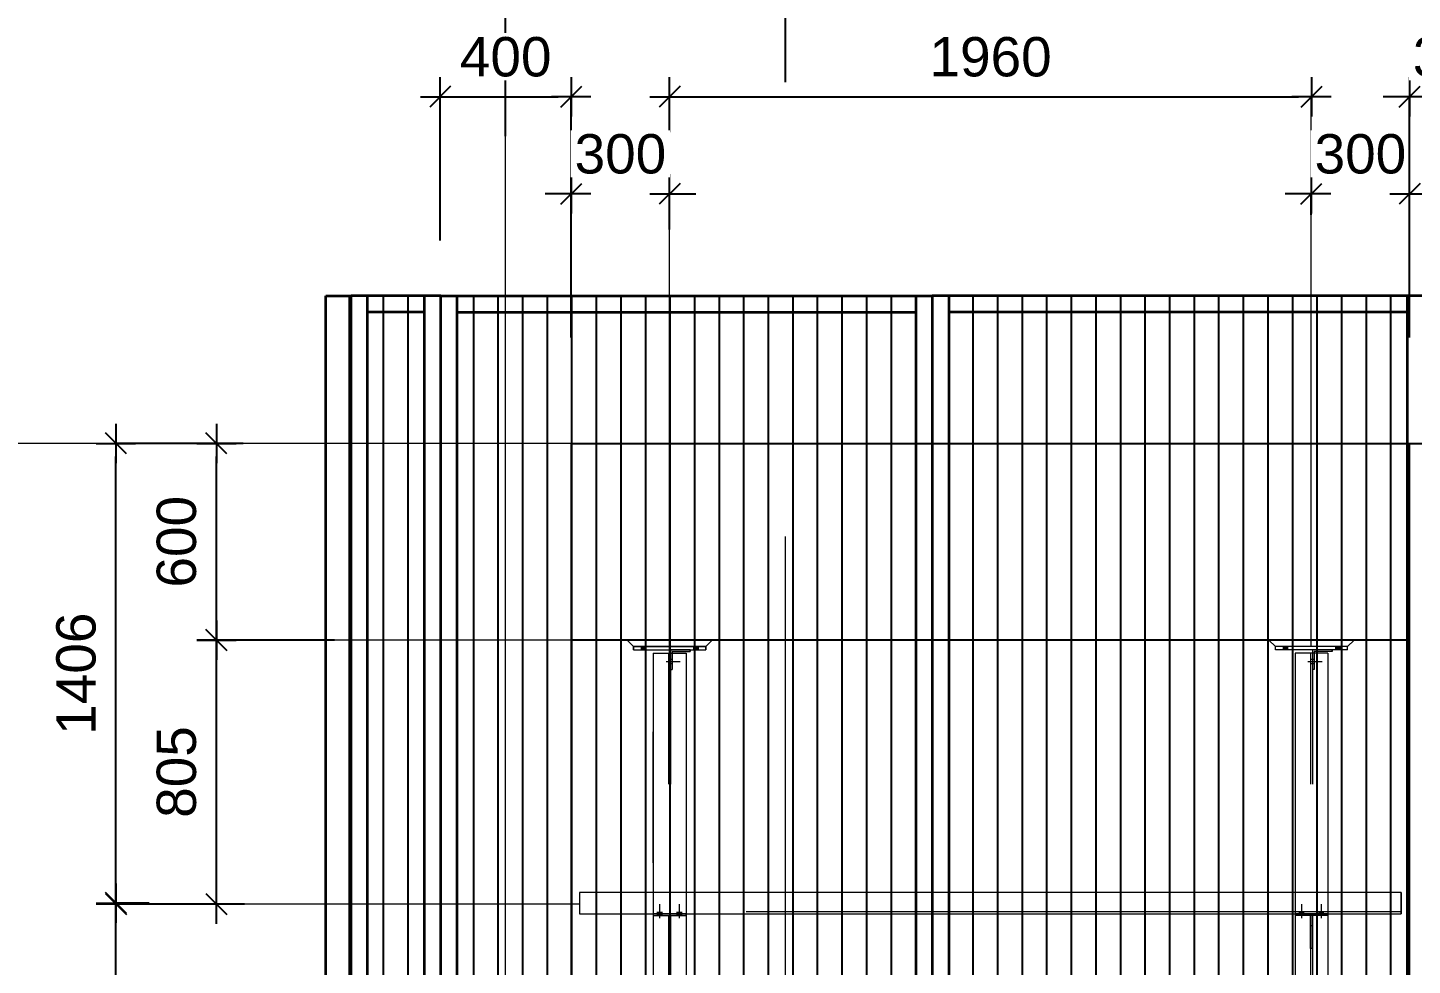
# Model space of a CAD drawing. Header units: millimetres. Extents: x 652937 to 1670132, y 1473552 to 2851037.
# Drawn here: x 663458.215 to 663462.441, y 1524566.416 to 1524569.277 of the extents above; entities that cross this region are included whole.
import ezdxf

# ---------------------------------------------------------------- set-up
doc = ezdxf.new("R2010")
doc.units = ezdxf.units.MM
for name, pattern in [('Grid Line', [22.225, 12.7, -3.175, 3.175, -3.175]), ('HIDDEN', [0.375, 0.25, -0.125]), ('XKITLINE00', [0]), ('XKITLINE02', [4, 2, -2])]:
    doc.linetypes.add(name, pattern=pattern)
doc.layers.get('Defpoints').update_dxf_attribs({"color": 255})
doc.layers.add('000 - 0_HIDE_OBJ_FRAMING_DEF_SUB', color=1, linetype='Continuous', plot=False)
for name, color, linetype, lineweight in [('A-230-M_FLOOR', 2, 'Continuous', 25), ('A-GENM', 37, 'Continuous', 9), ('Bolt', 7, 'Continuous', 0), ('Part', 2, 'Continuous', 0), ('Z-030-M_GRID', 1, 'Continuous', 9), ('Z-230-A_LEVEL', 1, 'Continuous', 9)]:
    doc.layers.add(name, color=color, linetype=linetype, lineweight=lineweight)
doc.layers.add('S-DIM', color=7, linetype='Continuous')
doc.styles.add('Arial', font='arial.ttf')
doc.dimstyles.new('Dim 40 - Cen', dxfattribs={"dimscale": 0.04, "dimtxt": 3, "dimasz": 1, "dimexe": 0, "dimexo": 1, "dimgap": 1.5, "dimtad": 1, "dimdec": 0, "dimlfac": 1000, "dimzin": 1, "dimdsep": 46, "dimtxsty": 'Arial', "dimblk": 'CEN1', "dimcen": 0.09, "dimclrd": 1, "dimclre": 49, "dimclrt": 3, "dimadec": 0, "dimazin": 0, "dimtfac": 1, "dimtdec": 0, "dimtix": 1, "dimtofl": 0, "dimtmove": 2, "dimatfit": 3, "dimfxl": 1, "dimtfill": 1, "dimtolj": 1, "dimtzin": 0, "dimarcsym": 1})
doc.dimstyles.new('Dim 40 - End', dxfattribs={"dimscale": 0.04, "dimtxt": 3, "dimasz": 1, "dimexe": 0, "dimexo": 2.5, "dimgap": 1.5, "dimtad": 1, "dimdec": 0, "dimlfac": 1000, "dimzin": 1, "dimdsep": 46, "dimtxsty": 'Arial', "dimblk": 'END', "dimcen": 0.09, "dimclrd": 1, "dimclre": 49, "dimclrt": 3, "dimadec": 0, "dimazin": 0, "dimtfac": 1, "dimtdec": 0, "dimtix": 1, "dimtofl": 0, "dimtmove": 2, "dimatfit": 3, "dimfxl": 1, "dimtfill": 1, "dimtfillclr": 256, "dimtolj": 1, "dimtzin": 0, "dimarcsym": 0})

# ---------------------------------------------------------------- blocks, each defined once
blk = doc.blocks.new('GM_Louver Grill Vertical Z1 - Z Profile-V69-ENT 3 ELE-1 Sheet')
at = {"layer": '000 - 0_HIDE_OBJ_FRAMING_DEF_SUB'}
blk.add_line((1605284.3, 105925), (1605284.3, 114870), dxfattribs=at)
blk = doc.blocks.new('E1')
at = {"layer": '000 - 0_HIDE_OBJ_FRAMING_DEF_SUB', "color": 1, "lineweight": 35}
for p, q in [((1600734.3, 114870), (1600734.3, 105925)), ((1600909.3, 105925), (1600909.3, 114870)), ((1601009.3, 105925), (1601009.3, 114870)), ((1602409.3, 114870), (1602409.3, 105925)), ((1602509.3, 114870), (1602509.3, 105925)), ((1603909.3, 105925), (1603909.3, 114870)), ((1600909.3, 114820), (1600734.3, 114820)), ((1601009.3, 114820), (1602409.3, 114820)), ((1603909.3, 114820), (1602509.3, 114820))]:
    blk.add_line(p, q, dxfattribs=at)
for points in [[(1600607.5, 114870), (1600679.9, 114870), (1600679.9, 105925), (1600607.5, 105925)], [(1600959.3, 114870), (1600684.3, 114870), (1600684.3, 105925), (1600959.3, 105925)], [(1600959.3, 114870), (1602459.3, 114870), (1602459.3, 105925), (1600959.3, 105925)], [(1603959.3, 114870), (1602459.3, 114870), (1602459.3, 105925), (1603959.3, 105925)]]:
    blk.add_lwpolyline(points, close=True, dxfattribs=at)
at = {"layer": 'A-GENM'}
for p in [(-4500, 0), (-4425, 0), (-2700, 0), (-2625, 0), (-2550, 0), (-2475, 0), (-2400, 0), (-2325, 0), (-2250, 0), (-2175, 0), (-2100, 0), (-2025, 0), (-1950, 0), (-1875, 0), (-1800, 0), (-1725, 0), (-1650, 0), (-1575, 0), (-1500, 0), (-1425, 0)]:
    blk.add_blockref('GM_Louver Grill Vertical Z1 - Z Profile-V69-ENT 3 ELE-1 Sheet', p, dxfattribs=at)
for p, xscale in [((3206343.6, 0), -1.000000000000001), ((3206418.6, 0), -0.9999999999999982), ((3206493.6, 0), -1.000000000000001), ((3206568.6, 0), -1.000000000000001), ((3206643.6, 0), -1.000000000000001), ((3206718.6, 0), -1.000000000000001), ((3206793.6, 0), -1.000000000000001), ((3206868.6, 0), -1.000000000000001), ((3206943.6, 0), -1.000000000000001), ((3207018.6, 0), -1.000000000000001), ((3207093.6, 0), -1.000000000000001), ((3207168.6, 0), -1.000000000000001), ((3207243.6, 0), -1.000000000000001), ((3207318.6, 0), -1.000000000000001), ((3207393.6, 0), -1.000000000000001), ((3207468.6, 0), -1.000000000000001), ((3207543.6, 0), -1.000000000000001), ((3207618.6, 0), -1.000000000000001)]:
    blk.add_blockref('GM_Louver Grill Vertical Z1 - Z Profile-V69-ENT 3 ELE-1 Sheet', p, dxfattribs=dict(at, xscale=xscale))
blk = doc.blocks.new('CEN1')
at = {"color": 1}
for p, q in [((0, 1.5), (0, -1.5)), ((1.5, 0), (-1.5, 0))]:
    blk.add_line(p, q, dxfattribs=at)
at = {"color": 3}
blk.add_circle((0, 0), 0.75, dxfattribs=at)
blk = doc.blocks.new('*D97')
at = {"color": 49, "lineweight": -2, "transparency": 16777216}
for p, q in [((663459.673, 1524568.9454), (663459.673, 1524569.4176)), ((663460.528, 1524569.114), (663460.528, 1524569.4176))]:
    blk.add_line(p, q, dxfattribs=at)
at = {"color": 1, "lineweight": -2, "transparency": 16777216}
blk.add_line((663459.713, 1524569.4176), (663460.488, 1524569.4176), dxfattribs=at)
at = {"layer": 'Defpoints', "color": 0, "transparency": 16777216}
for p in [(663460.528, 1524569.4176), (663460.528, 1524569.074), (663459.673, 1524568.9054)]:
    blk.add_point(p, dxfattribs=at)
at = {"color": 1, "lineweight": -2, "transparency": 16777216, "xscale": 0.04, "yscale": 0.04, "zscale": 0.04, "rotation": 180}
blk.add_blockref('CEN1', (663459.673, 1524569.4176), dxfattribs=at)
at = {"color": 1, "lineweight": -2, "transparency": 16777216, "xscale": 0.04, "yscale": 0.04, "zscale": 0.04}
blk.add_blockref('CEN1', (663460.528, 1524569.4176), dxfattribs=at)
at = {"color": 3, "transparency": 16777216, "insert": (663460.1005, 1524569.5389), "char_height": 0.12, "attachment_point": 5, "style": 'Arial', "bg_fill": 3, "box_fill_scale": 1.1, "bg_fill_color": 256, "bg_fill_true_color": 13158600, "bg_fill_transparency": 0}
blk.add_mtext('\\A1;855', dxfattribs=at)
blk = doc.blocks.new('*D216')
at = {"color": 49, "lineweight": -2, "transparency": 16777216}
for p, q in [((663460.528, 1524569.1103), (663460.528, 1524569.4176)), ((663462.583, 1524569.1103), (663462.583, 1524569.4176))]:
    blk.add_line(p, q, dxfattribs=at)
at = {"color": 1, "lineweight": -2, "transparency": 16777216}
blk.add_line((663460.568, 1524569.4176), (663462.543, 1524569.4176), dxfattribs=at)
at = {"layer": 'Defpoints', "color": 0, "transparency": 16777216}
for p in [(663462.583, 1524569.4176), (663460.528, 1524569.0703), (663462.583, 1524569.0703)]:
    blk.add_point(p, dxfattribs=at)
at = {"color": 1, "lineweight": -2, "transparency": 16777216, "xscale": 0.04, "yscale": 0.04, "zscale": 0.04, "rotation": 180}
blk.add_blockref('CEN1', (663460.528, 1524569.4176), dxfattribs=at)
at = {"color": 1, "lineweight": -2, "transparency": 16777216, "xscale": 0.04, "yscale": 0.04, "zscale": 0.04}
blk.add_blockref('CEN1', (663462.583, 1524569.4176), dxfattribs=at)
at = {"color": 3, "transparency": 16777216, "insert": (663461.5555, 1524569.5389), "char_height": 0.12, "attachment_point": 5, "style": 'Arial', "bg_fill": 3, "box_fill_scale": 1.1, "bg_fill_color": 256, "bg_fill_true_color": 13158600, "bg_fill_transparency": 0}
blk.add_mtext('\\A1;2055', dxfattribs=at)
blk = doc.blocks.new('END')
at = {"color": 1}
for p, q in [((0, 1.5), (0, -1.5)), ((1.5, 0), (-1.5, 0))]:
    blk.add_line(p, q, dxfattribs=at)
at = {"color": 3}
blk.add_line((-0.8, -0.8), (0.8, 0.8), dxfattribs=at)
blk = doc.blocks.new('*D229')
at = {"layer": 'Defpoints', "color": 0, "transparency": 16777216}
for p in [(663458.4842, 1524566.6056), (663458.6856, 1524566.6056), (663458.7002, 1524565.1056)]:
    blk.add_point(p, dxfattribs=at)
at = {"layer": 'S-DIM', "color": 49, "lineweight": -2, "transparency": 16777216}
for p, q in [((663458.5856, 1524566.6056), (663458.4842, 1524566.6056)), ((663458.6002, 1524565.1056), (663458.4842, 1524565.1056))]:
    blk.add_line(p, q, dxfattribs=at)
at = {"layer": 'S-DIM', "color": 1, "lineweight": -2, "transparency": 16777216}
blk.add_line((663458.4842, 1524565.1456), (663458.4842, 1524566.5656), dxfattribs=at)
at = {"layer": 'S-DIM', "color": 1, "lineweight": -2, "transparency": 16777216, "xscale": 0.04, "yscale": 0.04, "zscale": 0.04}
for p, rotation in [((663458.4842, 1524566.6056), 90), ((663458.4842, 1524565.1056), 270)]:
    blk.add_blockref('END', p, dxfattribs=dict(at, rotation=rotation))
at = {"layer": 'S-DIM', "color": 3, "transparency": 16777216, "insert": (663458.3629, 1524565.8556), "char_height": 0.12, "attachment_point": 5, "rotation": 90, "style": 'Arial', "bg_fill": 3, "box_fill_scale": 1.1, "bg_fill_color": 256, "bg_fill_true_color": 13158600, "bg_fill_transparency": 0}
blk.add_mtext('\\A1;1500', dxfattribs=at)
blk = doc.blocks.new('*D230')
at = {"layer": 'Defpoints', "color": 0, "transparency": 16777216}
for p in [(663458.7908, 1524567.4081), (663459.2368, 1524567.4081), (663458.9767, 1524566.6026)]:
    blk.add_point(p, dxfattribs=at)
at = {"layer": 'S-DIM', "color": 49, "lineweight": -2, "transparency": 16777216}
for p, q in [((663459.1368, 1524567.4081), (663458.7908, 1524567.4081)), ((663458.8767, 1524566.6026), (663458.7908, 1524566.6026))]:
    blk.add_line(p, q, dxfattribs=at)
at = {"layer": 'S-DIM', "color": 1, "lineweight": -2, "transparency": 16777216}
blk.add_line((663458.7908, 1524566.6426), (663458.7908, 1524567.3681), dxfattribs=at)
at = {"layer": 'S-DIM', "color": 1, "lineweight": -2, "transparency": 16777216, "xscale": 0.04, "yscale": 0.04, "zscale": 0.04}
for p, rotation in [((663458.7908, 1524567.4081), 90), ((663458.7908, 1524566.6026), 270)]:
    blk.add_blockref('END', p, dxfattribs=dict(at, rotation=rotation))
at = {"layer": 'S-DIM', "color": 3, "transparency": 16777216, "insert": (663458.6695, 1524567.0054), "char_height": 0.12, "attachment_point": 5, "rotation": 90, "style": 'Arial', "bg_fill": 3, "box_fill_scale": 1.1, "bg_fill_color": 256, "bg_fill_true_color": 13158600, "bg_fill_transparency": 0}
blk.add_mtext('\\A1;805', dxfattribs=at)
blk = doc.blocks.new('*D231')
at = {"layer": 'Defpoints', "color": 0, "transparency": 16777216}
for p in [(663458.7908, 1524568.0081), (663458.9728, 1524568.0081), (663459.2514, 1524567.4081)]:
    blk.add_point(p, dxfattribs=at)
at = {"layer": 'S-DIM', "color": 49, "lineweight": -2, "transparency": 16777216}
for p, q in [((663458.8728, 1524568.0081), (663458.7908, 1524568.0081)), ((663459.1514, 1524567.4081), (663458.7908, 1524567.4081))]:
    blk.add_line(p, q, dxfattribs=at)
at = {"layer": 'S-DIM', "color": 1, "lineweight": -2, "transparency": 16777216}
blk.add_line((663458.7908, 1524567.4481), (663458.7908, 1524567.9681), dxfattribs=at)
at = {"layer": 'S-DIM', "color": 1, "lineweight": -2, "transparency": 16777216, "xscale": 0.04, "yscale": 0.04, "zscale": 0.04}
for p, rotation in [((663458.7908, 1524568.0081), 90), ((663458.7908, 1524567.4081), 270)]:
    blk.add_blockref('END', p, dxfattribs=dict(at, rotation=rotation))
at = {"layer": 'S-DIM', "color": 3, "transparency": 16777216, "insert": (663458.6695, 1524567.7081), "char_height": 0.12, "attachment_point": 5, "rotation": 90, "style": 'Arial', "bg_fill": 3, "box_fill_scale": 1.1, "bg_fill_color": 256, "bg_fill_true_color": 13158600, "bg_fill_transparency": 0}
blk.add_mtext('\\A1;600', dxfattribs=at)
blk = doc.blocks.new('*D233')
at = {"layer": 'Defpoints', "color": 0, "transparency": 16777216}
for p in [(663458.4842, 1524568.0081), (663458.9721, 1524568.0081), (663458.9721, 1524566.6026)]:
    blk.add_point(p, dxfattribs=at)
at = {"layer": 'S-DIM', "color": 49, "lineweight": -2, "transparency": 16777216}
for p, q in [((663458.8721, 1524568.0081), (663458.4842, 1524568.0081)), ((663458.8721, 1524566.6026), (663458.4842, 1524566.6026))]:
    blk.add_line(p, q, dxfattribs=at)
at = {"layer": 'S-DIM', "color": 1, "lineweight": -2, "transparency": 16777216}
blk.add_line((663458.4842, 1524566.6426), (663458.4842, 1524567.9681), dxfattribs=at)
at = {"layer": 'S-DIM', "color": 1, "lineweight": -2, "transparency": 16777216, "xscale": 0.04, "yscale": 0.04, "zscale": 0.04}
for p, rotation in [((663458.4842, 1524568.0081), 90), ((663458.4842, 1524566.6026), 270)]:
    blk.add_blockref('END', p, dxfattribs=dict(at, rotation=rotation))
at = {"layer": 'S-DIM', "color": 3, "transparency": 16777216, "insert": (663458.363, 1524567.3054), "char_height": 0.12, "attachment_point": 5, "rotation": 90, "style": 'Arial', "bg_fill": 3, "box_fill_scale": 1.1, "bg_fill_color": 256, "bg_fill_true_color": 13158600, "bg_fill_transparency": 0}
blk.add_mtext('\\A1;1406', dxfattribs=at)
blk = doc.blocks.new('*D235')
at = {"layer": 'Defpoints', "color": 0, "transparency": 16777216}
for p in [(663459.874, 1524569.0659), (663459.474, 1524568.5273), (663459.874, 1524568.5273)]:
    blk.add_point(p, dxfattribs=at)
at = {"layer": 'S-DIM', "color": 49, "lineweight": -2, "transparency": 16777216}
for p, q in [((663459.474, 1524568.6273), (663459.474, 1524569.0659)), ((663459.874, 1524568.6273), (663459.874, 1524569.0659))]:
    blk.add_line(p, q, dxfattribs=at)
at = {"layer": 'S-DIM', "color": 1, "lineweight": -2, "transparency": 16777216}
blk.add_line((663459.514, 1524569.0659), (663459.834, 1524569.0659), dxfattribs=at)
at = {"layer": 'S-DIM', "color": 1, "lineweight": -2, "transparency": 16777216, "xscale": 0.04, "yscale": 0.04, "zscale": 0.04, "rotation": 180}
blk.add_blockref('END', (663459.474, 1524569.0659), dxfattribs=at)
at = {"layer": 'S-DIM', "color": 1, "lineweight": -2, "transparency": 16777216, "xscale": 0.04, "yscale": 0.04, "zscale": 0.04}
blk.add_blockref('END', (663459.874, 1524569.0659), dxfattribs=at)
at = {"layer": 'S-DIM', "color": 3, "transparency": 16777216, "insert": (663459.674, 1524569.1871), "char_height": 0.12, "attachment_point": 5, "style": 'Arial', "bg_fill": 3, "box_fill_scale": 1.1, "bg_fill_color": 256, "bg_fill_true_color": 13158600, "bg_fill_transparency": 0}
blk.add_mtext('\\A1;400', dxfattribs=at)
blk = doc.blocks.new('*D236')
at = {"layer": 'Defpoints', "color": 0, "transparency": 16777216}
for p in [(663460.1745, 1524568.7696), (663460.1745, 1524568.5612), (663459.874, 1524568.2311)]:
    blk.add_point(p, dxfattribs=at)
at = {"layer": 'S-DIM', "color": 1, "lineweight": -2, "transparency": 16777216}
for p, q in [((663459.834, 1524568.7696), (663459.794, 1524568.7696)), ((663460.2145, 1524568.7696), (663460.2545, 1524568.7696))]:
    blk.add_line(p, q, dxfattribs=at)
at = {"layer": 'S-DIM', "color": 49, "lineweight": -2, "transparency": 16777216}
for p, q in [((663459.874, 1524568.3311), (663459.874, 1524568.7696)), ((663460.1745, 1524568.6612), (663460.1745, 1524568.7696))]:
    blk.add_line(p, q, dxfattribs=at)
at = {"layer": 'S-DIM', "color": 1, "lineweight": -2, "transparency": 16777216, "xscale": 0.04, "yscale": 0.04, "zscale": 0.04}
blk.add_blockref('END', (663459.874, 1524568.7696), dxfattribs=at)
at = {"layer": 'S-DIM', "color": 1, "lineweight": -2, "transparency": 16777216, "xscale": 0.04, "yscale": 0.04, "zscale": 0.04, "rotation": 180}
blk.add_blockref('END', (663460.1745, 1524568.7696), dxfattribs=at)
at = {"layer": 'S-DIM', "color": 3, "transparency": 16777216, "insert": (663460.0242, 1524568.8909), "char_height": 0.12, "attachment_point": 5, "style": 'Arial', "bg_fill": 3, "box_fill_scale": 1.1, "bg_fill_color": 256, "bg_fill_true_color": 13158600, "bg_fill_transparency": 0}
blk.add_mtext('\\A1;300', dxfattribs=at)
blk = doc.blocks.new('*D237')
at = {"layer": 'Defpoints', "color": 0, "transparency": 16777216}
for p in [(663462.134, 1524569.0659), (663462.134, 1524568.9177), (663460.1745, 1524568.8575)]:
    blk.add_point(p, dxfattribs=at)
at = {"layer": 'S-DIM', "color": 49, "lineweight": -2, "transparency": 16777216}
for p, q in [((663460.1745, 1524568.9575), (663460.1745, 1524569.0659)), ((663462.134, 1524569.0177), (663462.134, 1524569.0659))]:
    blk.add_line(p, q, dxfattribs=at)
at = {"layer": 'S-DIM', "color": 1, "lineweight": -2, "transparency": 16777216}
blk.add_line((663460.2145, 1524569.0659), (663462.094, 1524569.0659), dxfattribs=at)
at = {"layer": 'S-DIM', "color": 1, "lineweight": -2, "transparency": 16777216, "xscale": 0.04, "yscale": 0.04, "zscale": 0.04, "rotation": 180}
blk.add_blockref('END', (663460.1745, 1524569.0659), dxfattribs=at)
at = {"layer": 'S-DIM', "color": 1, "lineweight": -2, "transparency": 16777216, "xscale": 0.04, "yscale": 0.04, "zscale": 0.04}
blk.add_blockref('END', (663462.134, 1524569.0659), dxfattribs=at)
at = {"layer": 'S-DIM', "color": 3, "transparency": 16777216, "insert": (663461.1542, 1524569.1871), "char_height": 0.12, "attachment_point": 5, "style": 'Arial', "bg_fill": 3, "box_fill_scale": 1.1, "bg_fill_color": 256, "bg_fill_true_color": 13158600, "bg_fill_transparency": 0}
blk.add_mtext('\\A1;1960', dxfattribs=at)
blk = doc.blocks.new('*D238')
at = {"layer": 'Defpoints', "color": 0, "transparency": 16777216}
for p in [(663462.433, 1524568.7696), (663462.133, 1524568.606), (663462.433, 1524568.2311)]:
    blk.add_point(p, dxfattribs=at)
at = {"layer": 'S-DIM', "color": 1, "lineweight": -2, "transparency": 16777216}
for p, q in [((663462.093, 1524568.7696), (663462.053, 1524568.7696)), ((663462.473, 1524568.7696), (663462.513, 1524568.7696))]:
    blk.add_line(p, q, dxfattribs=at)
at = {"layer": 'S-DIM', "color": 49, "lineweight": -2, "transparency": 16777216}
for p, q in [((663462.133, 1524568.706), (663462.133, 1524568.7696)), ((663462.433, 1524568.3311), (663462.433, 1524568.7696))]:
    blk.add_line(p, q, dxfattribs=at)
at = {"layer": 'S-DIM', "color": 1, "lineweight": -2, "transparency": 16777216, "xscale": 0.04, "yscale": 0.04, "zscale": 0.04}
blk.add_blockref('END', (663462.133, 1524568.7696), dxfattribs=at)
at = {"layer": 'S-DIM', "color": 1, "lineweight": -2, "transparency": 16777216, "xscale": 0.04, "yscale": 0.04, "zscale": 0.04, "rotation": 180}
blk.add_blockref('END', (663462.433, 1524568.7696), dxfattribs=at)
at = {"layer": 'S-DIM', "color": 3, "transparency": 16777216, "insert": (663462.283, 1524568.8909), "char_height": 0.12, "attachment_point": 5, "style": 'Arial', "bg_fill": 3, "box_fill_scale": 1.1, "bg_fill_color": 256, "bg_fill_true_color": 13158600, "bg_fill_transparency": 0}
blk.add_mtext('\\A1;300', dxfattribs=at)
blk = doc.blocks.new('*D239')
at = {"layer": 'Defpoints', "color": 0, "transparency": 16777216}
for p in [(663462.733, 1524569.0659), (663462.433, 1524568.5273), (663462.733, 1524568.5273)]:
    blk.add_point(p, dxfattribs=at)
at = {"layer": 'S-DIM', "color": 1, "lineweight": -2, "transparency": 16777216}
for p, q in [((663462.393, 1524569.0659), (663462.353, 1524569.0659)), ((663462.773, 1524569.0659), (663462.813, 1524569.0659))]:
    blk.add_line(p, q, dxfattribs=at)
at = {"layer": 'S-DIM', "color": 49, "lineweight": -2, "transparency": 16777216}
for p, q in [((663462.433, 1524568.6273), (663462.433, 1524569.0659)), ((663462.733, 1524568.6273), (663462.733, 1524569.0659))]:
    blk.add_line(p, q, dxfattribs=at)
at = {"layer": 'S-DIM', "color": 1, "lineweight": -2, "transparency": 16777216, "xscale": 0.04, "yscale": 0.04, "zscale": 0.04}
blk.add_blockref('END', (663462.433, 1524569.0659), dxfattribs=at)
at = {"layer": 'S-DIM', "color": 1, "lineweight": -2, "transparency": 16777216, "xscale": 0.04, "yscale": 0.04, "zscale": 0.04, "rotation": 180}
blk.add_blockref('END', (663462.733, 1524569.0659), dxfattribs=at)
at = {"layer": 'S-DIM', "color": 3, "transparency": 16777216, "insert": (663462.583, 1524569.1872), "char_height": 0.12, "attachment_point": 5, "style": 'Arial', "bg_fill": 3, "box_fill_scale": 1.1, "bg_fill_color": 256, "bg_fill_true_color": 13158600, "bg_fill_transparency": 0}
blk.add_mtext('\\A1;300', dxfattribs=at)
blk = doc.blocks.new('*A18942964')
at = {"layer": 'Part', "linetype": 'XKITLINE00', "lineweight": 0}
for p, q in [((-3.977509, 62.9), (-5.077679, 62.9)), ((-5.077679, 62.9), (-5.077679, 62.85)), ((-5.077679, 62.85), (-3.977509, 62.85)), ((-5.077509, 62.85), (-5.077509, 62.9)), ((-3.977509, 62.85), (-3.977509, 62.9))]:
    blk.add_line(p, q, dxfattribs=at)
at = {"layer": 'Part', "linetype": 'XKITLINE02', "lineweight": 0}
blk.add_line((-3.977679, 62.9), (-3.977679, 62.85), dxfattribs=at)
blk = doc.blocks.new('*A18952965')
at = {"layer": 'Part', "linetype": 'XKITLINE00', "lineweight": 0}
for p, q in [((-4.512641, 62.85), (-4.512641, 62.8)), ((-4.512548, 62.85), (-4.512548, 62.8)), ((-4.487548, 62.825), (-4.487548, 62.8)), ((-4.487548, 62.825), (-4.212548, 62.825)), ((-4.212548, 62.825), (-4.212548, 62.85))]:
    blk.add_line(p, q, dxfattribs=at)
at = {"layer": 'Part', "linetype": 'XKITLINE02', "lineweight": 0}
for p, q in [((-4.212548, 62.85), (-4.512641, 62.85)), ((-4.512641, 62.8), (-4.512641, 62.55)), ((-4.512548, 62.8), (-4.512548, 62.55)), ((-4.487641, 62.825), (-4.487548, 62.825)), ((-4.487548, 62.825), (-4.487641, 62.825)), ((-4.487641, 62.825), (-4.487641, 62.55)), ((-4.487548, 62.8), (-4.487548, 62.55)), ((-4.212641, 62.85), (-4.212641, 62.825)), ((-4.512641, 62.55), (-4.487548, 62.55))]:
    blk.add_line(p, q, dxfattribs=at)
blk = doc.blocks.new('*A18962966')
at = {"layer": 'Part', "linetype": 'XKITLINE00', "lineweight": 0}
for p, q in [((-5.17771, 63), (-5.077679, 62.9)), ((-5.077509, 62.9), (-5.177478, 63)), ((-3.877478, 63), (-3.977509, 62.9)), ((-5.077679, 62.9), (-3.977509, 62.9))]:
    blk.add_line(p, q, dxfattribs=at)
at = {"layer": 'Part', "linetype": 'XKITLINE02', "lineweight": 0}
for p, q in [((-5.177478, 63), (-5.17771, 63)), ((-5.17771, 63), (-3.877478, 63)), ((-3.977679, 62.9), (-3.87771, 63)), ((-3.977509, 62.9), (-3.977679, 62.9))]:
    blk.add_line(p, q, dxfattribs=at)
blk = doc.blocks.new('*A18972967')
at = {"layer": 'Bolt', "linetype": 'XKITLINE02', "lineweight": 0}
for p, q in [((-4.582194, 62.675), (-4.367594, 62.675)), ((-4.542605, 62.64), (-4.512605, 62.64)), ((-4.542583, 62.71), (-4.512583, 62.71)), ((-4.512624, 62.64), (-4.487624, 62.64)), ((-4.512564, 62.71), (-4.487564, 62.71))]:
    blk.add_line(p, q, dxfattribs=at)
blk = doc.blocks.new('*A18982968')
at = {"layer": 'Bolt'}
for points in [[(-4.893, 62.9), (-4.893, 62.85), (-4.963, 62.85), (-4.963, 62.9)], [(-4.093, 62.9), (-4.093, 62.85), (-4.163, 62.85), (-4.163, 62.9)]]:
    blk.add_hatch(color=256, dxfattribs=at).paths.add_polyline_path(points, flags=17)
at = {"layer": 'Bolt', "linetype": 'XKITLINE00', "lineweight": 0}
for p, q in [((-4.963, 62.9), (-4.963, 62.85)), ((-4.928, 62.9), (-4.928, 62.85)), ((-4.893, 62.9), (-4.893, 62.85)), ((-4.163, 62.9), (-4.163, 62.85)), ((-4.128, 62.9), (-4.128, 62.85)), ((-4.093, 62.9), (-4.093, 62.85))]:
    blk.add_line(p, q, dxfattribs=at)
blk = doc.blocks.new('*A18992969')
at = {"layer": 'Bolt'}
for points in [[(-4.712, 58.825), (-4.712, 58.855), (-4.642, 58.855), (-4.642, 58.825)], [(-4.712, 58.795), (-4.712, 58.825), (-4.642, 58.825), (-4.642, 58.795)], [(-4.412, 58.825), (-4.412, 58.855), (-4.342, 58.855), (-4.342, 58.825)], [(-4.412, 58.795), (-4.412, 58.825), (-4.342, 58.825), (-4.342, 58.795)]]:
    blk.add_hatch(color=256, dxfattribs=at).paths.add_polyline_path(points, flags=17)
at = {"layer": 'Bolt', "linetype": 'XKITLINE00', "lineweight": 0}
for p, q in [((-4.677, 58.755), (-4.677, 58.97)), ((-4.377, 58.755), (-4.377, 58.97)), ((-4.712, 58.825), (-4.712, 58.855)), ((-4.712, 58.795), (-4.712, 58.825)), ((-4.642, 58.825), (-4.642, 58.855)), ((-4.642, 58.795), (-4.642, 58.825)), ((-4.412, 58.825), (-4.412, 58.855)), ((-4.412, 58.795), (-4.412, 58.825)), ((-4.342, 58.825), (-4.342, 58.855)), ((-4.342, 58.795), (-4.342, 58.825))]:
    blk.add_line(p, q, dxfattribs=at)
blk = doc.blocks.new('*A19002970')
at = {"layer": 'Part', "linetype": 'XKITLINE00', "lineweight": 0}
for p, q in [((-4.777509, 58.825), (-4.777509, 58.795)), ((-4.777509, 58.795), (-4.777323, 58.795)), ((-4.777323, 58.795), (-4.777509, 58.795)), ((-4.777323, 58.825), (-4.777323, 58.795)), ((-4.777323, 58.795), (-4.277323, 58.795)), ((-4.277323, 58.795), (-4.277323, 58.825))]:
    blk.add_line(p, q, dxfattribs=at)
at = {"layer": 'Part', "linetype": 'XKITLINE02', "lineweight": 0}
for p, q in [((-4.277323, 58.825), (-4.777509, 58.825)), ((-4.277509, 58.825), (-4.277323, 58.825)), ((-4.277509, 58.825), (-4.277509, 58.795)), ((-4.277509, 58.795), (-4.277323, 58.795))]:
    blk.add_line(p, q, dxfattribs=at)
blk = doc.blocks.new('*A19012971')
at = {"layer": 'Part', "linetype": 'XKITLINE00', "lineweight": 0}
for p, q in [((5.226979, 62.85), (5.226979, 62.9)), ((6.32715, 62.9), (5.226979, 62.9)), ((6.32715, 62.85), (5.226979, 62.85)), ((5.22715, 62.85), (5.22715, 62.9)), ((6.32715, 62.85), (6.32715, 62.9))]:
    blk.add_line(p, q, dxfattribs=at)
at = {"layer": 'Part', "linetype": 'XKITLINE02', "lineweight": 0}
blk.add_line((6.326979, 62.85), (6.326979, 62.9), dxfattribs=at)
blk = doc.blocks.new('*A19022972')
at = {"layer": 'Part', "linetype": 'XKITLINE00', "lineweight": 0}
for p, q in [((5.792018, 62.85), (5.792018, 62.8)), ((5.792111, 62.85), (5.792111, 62.8)), ((5.817111, 62.825), (5.817111, 62.8)), ((6.092111, 62.825), (5.817111, 62.825)), ((6.092111, 62.825), (6.092111, 62.85))]:
    blk.add_line(p, q, dxfattribs=at)
at = {"layer": 'Part', "linetype": 'XKITLINE02', "lineweight": 0}
for p, q in [((6.092111, 62.85), (5.792018, 62.85)), ((5.792018, 62.8), (5.792018, 62.55)), ((5.792111, 62.8), (5.792111, 62.55)), ((5.817111, 62.825), (5.817018, 62.825)), ((5.817018, 62.825), (5.817018, 62.55)), ((5.817111, 62.825), (5.817018, 62.825)), ((5.817111, 62.8), (5.817111, 62.55)), ((6.092018, 62.85), (6.092018, 62.825)), ((5.817111, 62.55), (5.792018, 62.55))]:
    blk.add_line(p, q, dxfattribs=at)
blk = doc.blocks.new('*A19032973')
at = {"layer": 'Part', "linetype": 'XKITLINE00', "lineweight": 0}
for p, q in [((5.126948, 63), (5.226979, 62.9)), ((5.22715, 62.9), (5.127181, 63)), ((6.427181, 63), (6.32715, 62.9)), ((6.32715, 62.9), (5.226979, 62.9))]:
    blk.add_line(p, q, dxfattribs=at)
at = {"layer": 'Part', "linetype": 'XKITLINE02', "lineweight": 0}
for p, q in [((5.127181, 63), (5.126948, 63)), ((5.126948, 63), (6.427181, 63)), ((6.326979, 62.9), (6.426948, 63)), ((6.32715, 62.9), (6.326979, 62.9))]:
    blk.add_line(p, q, dxfattribs=at)
blk = doc.blocks.new('*A19042974')
at = {"layer": 'Bolt', "linetype": 'XKITLINE02', "lineweight": 0}
for p, q in [((5.722465, 62.675), (5.937065, 62.675)), ((5.762054, 62.64), (5.792054, 62.64)), ((5.762075, 62.71), (5.792075, 62.71)), ((5.792034, 62.64), (5.817034, 62.64)), ((5.792095, 62.71), (5.817095, 62.71))]:
    blk.add_line(p, q, dxfattribs=at)
blk = doc.blocks.new('*A19052975')
at = {"layer": 'Bolt'}
for points in [[(5.412, 62.9), (5.412, 62.85), (5.342, 62.85), (5.342, 62.9)], [(6.212, 62.9), (6.212, 62.85), (6.142, 62.85), (6.142, 62.9)]]:
    blk.add_hatch(color=256, dxfattribs=at).paths.add_polyline_path(points, flags=17)
at = {"layer": 'Bolt', "linetype": 'XKITLINE00', "lineweight": 0}
for p, q in [((5.342, 62.9), (5.342, 62.85)), ((5.377, 62.9), (5.377, 62.85)), ((5.412, 62.9), (5.412, 62.85)), ((6.142, 62.9), (6.142, 62.85)), ((6.177, 62.9), (6.177, 62.85)), ((6.212, 62.9), (6.212, 62.85))]:
    blk.add_line(p, q, dxfattribs=at)
blk = doc.blocks.new('*A19062976')
at = {"layer": 'Bolt'}
for points in [[(5.592, 58.825), (5.592, 58.855), (5.662, 58.855), (5.662, 58.825)], [(5.592, 58.795), (5.592, 58.825), (5.662, 58.825), (5.662, 58.795)], [(5.892, 58.825), (5.892, 58.855), (5.962, 58.855), (5.962, 58.825)], [(5.892, 58.795), (5.892, 58.825), (5.962, 58.825), (5.962, 58.795)]]:
    blk.add_hatch(color=256, dxfattribs=at).paths.add_polyline_path(points, flags=17)
at = {"layer": 'Bolt', "linetype": 'XKITLINE00', "lineweight": 0}
for p, q in [((5.627, 58.755), (5.627, 58.97)), ((5.927, 58.755), (5.927, 58.97)), ((5.592, 58.825), (5.592, 58.855)), ((5.592, 58.795), (5.592, 58.825)), ((5.662, 58.825), (5.662, 58.855)), ((5.662, 58.795), (5.662, 58.825)), ((5.892, 58.825), (5.892, 58.855)), ((5.892, 58.795), (5.892, 58.825)), ((5.962, 58.825), (5.962, 58.855)), ((5.962, 58.795), (5.962, 58.825))]:
    blk.add_line(p, q, dxfattribs=at)
blk = doc.blocks.new('*A19072977')
at = {"layer": 'Part', "linetype": 'XKITLINE00', "lineweight": 0}
for p, q in [((5.52715, 58.825), (5.52715, 58.795)), ((5.52715, 58.795), (5.527336, 58.795)), ((6.027336, 58.795), (5.52715, 58.795)), ((5.527336, 58.825), (5.527336, 58.795)), ((6.027336, 58.795), (6.027336, 58.825))]:
    blk.add_line(p, q, dxfattribs=at)
at = {"layer": 'Part', "linetype": 'XKITLINE02', "lineweight": 0}
for p, q in [((6.027336, 58.825), (5.52715, 58.825)), ((6.02715, 58.825), (6.027336, 58.825)), ((6.02715, 58.825), (6.02715, 58.795)), ((6.02715, 58.795), (6.027336, 58.795))]:
    blk.add_line(p, q, dxfattribs=at)
blk = doc.blocks.new('*A19653035')
at = {"layer": 'Part', "linetype": 'XKITLINE00', "lineweight": 0}
for p, q in [((-4.777672, 62.8), (-4.277517, 62.8)), ((-4.777659, 62.8), (-4.777659, 59.15)), ((-4.777517, 62.8), (-4.777517, 59.15)), ((-4.277517, 62.8), (-4.277517, 59.15)), ((-4.777659, 58.825), (-4.777659, 51.65)), ((-4.777517, 58.825), (-4.777517, 51.65)), ((-4.277517, 58.795), (-4.277517, 51.65)), ((-4.777659, 51.325), (-4.777659, 47.6)), ((-4.777517, 51.325), (-4.777517, 47.6)), ((-4.277517, 51.295), (-4.277517, 47.6)), ((-4.277517, 47.6), (-4.777672, 47.6))]:
    blk.add_line(p, q, dxfattribs=at)
at = {"layer": 'Part', "linetype": 'XKITLINE02', "lineweight": 0}
for p, q in [((-4.777672, 62.8), (-4.777517, 62.8)), ((-4.777672, 47.6), (-4.777672, 62.8)), ((-4.777529, 62.8), (-4.777529, 47.6)), ((-4.542659, 62.8), (-4.542659, 47.6)), ((-4.542529, 62.8), (-4.542529, 47.6)), ((-4.512659, 62.8), (-4.512659, 47.6)), ((-4.512529, 62.8), (-4.512529, 47.6)), ((-4.277672, 62.8), (-4.277672, 47.6)), ((-4.277659, 62.8), (-4.277659, 47.6)), ((-4.277529, 62.8), (-4.277529, 47.6)), ((-4.777659, 59.15), (-4.777659, 58.825)), ((-4.777517, 59.15), (-4.777517, 58.825)), ((-4.277517, 59.15), (-4.277517, 58.795)), ((-4.777659, 51.65), (-4.777659, 51.325)), ((-4.777517, 51.65), (-4.777517, 51.325)), ((-4.277517, 51.65), (-4.277517, 51.295)), ((-4.777672, 47.6), (-4.777517, 47.6))]:
    blk.add_line(p, q, dxfattribs=at)
blk = doc.blocks.new('*A19663036')
at = {"layer": 'Part', "linetype": 'XKITLINE00', "lineweight": 0}
for p, q in [((6.027142, 62.8), (5.526987, 62.8)), ((5.526999, 62.8), (5.526999, 59.15)), ((5.527142, 62.8), (5.527142, 59.15)), ((6.027142, 62.8), (6.027142, 59.15)), ((5.526999, 58.825), (5.526999, 51.65)), ((5.527142, 58.825), (5.527142, 51.65)), ((6.027142, 58.795), (6.027142, 51.65)), ((5.526999, 51.325), (5.526999, 47.6)), ((5.527142, 51.325), (5.527142, 47.6)), ((6.027142, 51.295), (6.027142, 47.6)), ((6.027142, 47.6), (5.526987, 47.6))]:
    blk.add_line(p, q, dxfattribs=at)
at = {"layer": 'Part', "linetype": 'XKITLINE02', "lineweight": 0}
for p, q in [((5.526987, 62.8), (5.526987, 47.6)), ((5.52713, 62.8), (5.52713, 47.6)), ((5.761999, 62.8), (5.761999, 47.6)), ((5.76213, 62.8), (5.76213, 47.6)), ((5.791999, 62.8), (5.791999, 47.6)), ((5.79213, 62.8), (5.79213, 47.6)), ((6.026987, 62.8), (6.026987, 47.6)), ((6.026999, 62.8), (6.026999, 47.6)), ((6.02713, 62.8), (6.02713, 47.6)), ((5.526999, 59.15), (5.526999, 58.825)), ((5.527142, 59.15), (5.527142, 58.825)), ((6.027142, 59.15), (6.027142, 58.795)), ((5.526999, 51.65), (5.526999, 51.325)), ((5.527142, 51.65), (5.527142, 51.325)), ((6.027142, 51.65), (6.027142, 51.295))]:
    blk.add_line(p, q, dxfattribs=at)
blk = doc.blocks.new('*A19703040')
at = {"layer": 'Part', "linetype": 'XKITLINE00', "lineweight": 0}
for p, q in [((5.76215, 58.795), (5.76215, 58.295)), ((5.762336, 58.645), (5.762336, 58.795)), ((5.792336, 58.795), (5.762336, 58.795)), ((5.792336, 58.645), (5.792336, 58.795)), ((5.762196, 58.295), (5.762336, 58.645)), ((5.762336, 58.645), (5.792336, 58.645)), ((5.792336, 58.645), (5.792196, 58.295)), ((5.76215, 58.295), (5.762196, 58.295)), ((5.792196, 58.295), (5.762196, 58.295))]:
    blk.add_line(p, q, dxfattribs=at)
at = {"layer": 'Part', "linetype": 'XKITLINE02', "lineweight": 0}
for p, q in [((5.762336, 58.795), (5.76215, 58.795)), ((5.762336, 58.795), (5.76215, 58.795)), ((5.79215, 58.295), (5.79215, 58.795)), ((5.762196, 58.295), (5.76215, 58.295))]:
    blk.add_line(p, q, dxfattribs=at)
blk = doc.blocks.new('*A19783048')
at = {"layer": 'Part', "linetype": 'XKITLINE00', "lineweight": 0}
for p, q in [((-4.542509, 58.795), (-4.542509, 58.295)), ((-4.542323, 58.645), (-4.542323, 58.795)), ((-4.542323, 58.795), (-4.512323, 58.795)), ((-4.512323, 58.645), (-4.512323, 58.795)), ((-4.542462, 58.295), (-4.542323, 58.645)), ((-4.542323, 58.645), (-4.512323, 58.645)), ((-4.512323, 58.645), (-4.512462, 58.295)), ((-4.542509, 58.295), (-4.542462, 58.295)), ((-4.542462, 58.295), (-4.512462, 58.295))]:
    blk.add_line(p, q, dxfattribs=at)
at = {"layer": 'Part', "linetype": 'XKITLINE02', "lineweight": 0}
for p, q in [((-4.542323, 58.795), (-4.542509, 58.795)), ((-4.542323, 58.795), (-4.542509, 58.795)), ((-4.512509, 58.295), (-4.512509, 58.795)), ((-4.542509, 58.295), (-4.542462, 58.295))]:
    blk.add_line(p, q, dxfattribs=at)

msp = doc.modelspace()

# ---------------------------------------------------------------- linework, layer by layer
at = {"color": 2}
for points in [[(663459.874, 1524568.0081), (663462.433, 1524568.0081)], [(663462.433, 1524567.4081), (663459.874, 1524567.4081)]]:
    msp.add_lwpolyline(points, dxfattribs=at)
at = {"color": 4}
msp.add_lwpolyline([(663462.433, 1524561.3881), (663462.433, 1524568.0081), (663462.733, 1524568.0081), (663462.733, 1524561.3881)], dxfattribs=at)
at = {"layer": 'A-230-M_FLOOR', "color": 4, "lineweight": 9}
msp.add_lwpolyline([(663459.874, 1524560.9881), (663459.874, 1524568.0081), (663459.474, 1524568.0081), (663459.474, 1524560.9881)], dxfattribs=at)
at = {"layer": 'Part', "linetype": 'XKITLINE00', "lineweight": 0}
for p, q in [((663462.4079, 1524566.6381), (663459.899, 1524566.6381)), ((663459.899, 1524566.6381), (663459.899, 1524566.5731)), ((663462.4079, 1524566.6381), (663462.4079, 1524566.6381)), ((663462.4079, 1524566.6381), (663462.4079, 1524566.5731)), ((663459.899, 1524566.5731), (663462.4079, 1524566.5731))]:
    msp.add_line(p, q, dxfattribs=at)
at = {"layer": 'Part', "linetype": 'XKITLINE02', "lineweight": 0}
for p, q in [((663462.4078, 1524566.5731), (663462.4078, 1524566.6381)), ((663462.4078, 1524566.6381), (663462.4078, 1524566.6381)), ((663462.4078, 1524566.6381), (663462.4078, 1524566.5791)), ((663462.4079, 1524566.5791), (663462.4079, 1524566.6381)), ((663462.4079, 1524566.5791), (663459.899, 1524566.5791)), ((663462.4078, 1524566.5791), (663462.4079, 1524566.5791)), ((663462.4079, 1524566.5731), (663462.4078, 1524566.5731))]:
    msp.add_line(p, q, dxfattribs=at)
at = {"layer": 'Z-030-M_GRID', "linetype": 'Grid Line'}
msp.add_line((663460.528, 1524548.6739), (663460.528, 1524570.3058), dxfattribs=at)
at = {"layer": 'Z-030-M_GRID', "color": 251, "linetype": 'Grid Line'}
msp.add_line((663459.673, 1524560.3084), (663459.673, 1524569.4118), dxfattribs=at)
at = {"layer": 'Z-030-M_GRID', "color": 251, "linetype": 'HIDDEN', "ltscale": 10}
for p, q in [((663459.874, 1524567.4081), (663458.8502, 1524567.4081)), ((663459.899, 1524566.6026), (663458.425, 1524566.6026))]:
    msp.add_line(p, q, dxfattribs=at)
at = {"layer": 'Z-230-A_LEVEL', "linetype": 'Grid Line'}
msp.add_line((663459.474, 1524568.0081), (663455.5788, 1524568.0081), dxfattribs=at)

# ---------------------------------------------------------------- block references
at = {"xscale": 0.001, "yscale": 0.001, "zscale": 0.001}
msp.add_blockref('E1', (661858.517, 1524453.5881), dxfattribs=at)
at = {"lineweight": 0, "xscale": 0.2, "yscale": 0.2, "zscale": 0.2}
for name, p in [('*A18962966', (663461.08, 1524554.8081)), ('*A19032973', (663460.9784, 1524554.8081)), ('*A18942964', (663461.08, 1524554.8081)), ('*A18982968', (663461.08, 1524554.8081)), ('*A19653035', (663461.08, 1524554.8081)), ('*A18952965', (663461.08, 1524554.8081)), ('*A19012971', (663460.9784, 1524554.8081)), ('*A19052975', (663460.9784, 1524554.8081)), ('*A19663036', (663460.9784, 1524554.8081)), ('*A19022972', (663460.9784, 1524554.8081)), ('*A18972967', (663461.08, 1524554.8081)), ('*A19042974', (663460.9784, 1524554.8081)), ('*A18992969', (663461.08, 1524554.8081)), ('*A19062976', (663460.9784, 1524554.8081)), ('*A19002970', (663461.08, 1524554.8081)), ('*A19783048', (663461.08, 1524554.8081)), ('*A19072977', (663460.9784, 1524554.8081)), ('*A19703040', (663460.9784, 1524554.8081))]:
    msp.add_blockref(name, p, dxfattribs=at)

# ---------------------------------------------------------------- next in the draw order: dimensions: what is measured, and where the dimension line sits
dim = msp.add_linear_dim(base=(663460.528, 1524569.4176), p1=(663459.673, 1524568.9054), p2=(663460.528, 1524569.074), dimstyle='Dim 40 - Cen')
dim.commit()
dim.dimension.update_dxf_attribs({"geometry": '*D97', "text_midpoint": (663460.1005, 1524569.5389)})
at = {"layer": 'S-DIM', "color": 4}
dim = msp.add_linear_dim(base=(663458.4842, 1524566.6056), p1=(663458.7002, 1524565.1056), p2=(663458.6856, 1524566.6056), angle=90, dimstyle='Dim 40 - End', dxfattribs=at)
dim.commit()
dim.dimension.update_dxf_attribs({"geometry": '*D229', "text_midpoint": (663458.3629, 1524565.8556)})

# ---------------------------------------------------------------- next in the draw order: linework, layer by layer
at = {"layer": 'Z-030-M_GRID', "color": 251, "linetype": 'HIDDEN', "ltscale": 10}
msp.add_line((663460.1745, 1524567.28), (663460.1745, 1524569.0636), dxfattribs=at)

# ---------------------------------------------------------------- next in the draw order: dimensions: what is measured, and where the dimension line sits
dim = msp.add_linear_dim(base=(663462.583, 1524569.4176), p1=(663460.528, 1524569.0703), p2=(663462.583, 1524569.0703), dimstyle='Dim 40 - Cen')
dim.commit()
dim.dimension.update_dxf_attribs({"geometry": '*D216', "text_midpoint": (663461.5555, 1524569.5389)})
at = {"layer": 'S-DIM', "color": 4}
dim = msp.add_linear_dim(base=(663459.874, 1524569.0659), p1=(663459.474, 1524568.5273), p2=(663459.874, 1524568.5273), dimstyle='Dim 40 - End', dxfattribs=at)
dim.commit()
dim.dimension.update_dxf_attribs({"geometry": '*D235', "text_midpoint": (663459.674, 1524569.1871)})
dim = msp.add_linear_dim(base=(663458.7907932784, 1524567.408145092), p1=(663458.976652489, 1524566.602645091), p2=(663459.2368116365, 1524567.408145091), angle=90, dimstyle='Dim 40 - End', dxfattribs=at)
dim.commit()
dim.dimension.update_dxf_attribs({"geometry": '*D230', "text_midpoint": (663458.6695245202, 1524567.0053950909)})

# ---------------------------------------------------------------- next in the draw order: linework, layer by layer
at = {"layer": 'Z-030-M_GRID', "color": 251, "linetype": 'HIDDEN', "ltscale": 10}
msp.add_line((663462.133, 1524567.3881), (663462.133, 1524569.0636), dxfattribs=at)

# ---------------------------------------------------------------- next in the draw order: dimensions: what is measured, and where the dimension line sits
at = {"layer": 'S-DIM', "color": 4}
dim = msp.add_linear_dim(base=(663458.7908, 1524568.0081), p1=(663459.2514, 1524567.4081), p2=(663458.9728, 1524568.0081), angle=90, dimstyle='Dim 40 - End', dxfattribs=at)
dim.commit()
dim.dimension.update_dxf_attribs({"geometry": '*D231', "text_midpoint": (663458.6695, 1524567.7081)})

# ---------------------------------------------------------------- next in the draw order: dimensions: what is measured, and where the dimension line sits
dim = msp.add_linear_dim(base=(663462.13396, 1524569.06586), p1=(663460.17445, 1524568.85746), p2=(663462.13396, 1524568.91768), dimstyle='Dim 40 - End', dxfattribs=at)
dim.commit()
dim.dimension.update_dxf_attribs({"geometry": '*D237', "text_midpoint": (663461.15421, 1524569.18713)})
dim = msp.add_linear_dim(base=(663458.4842206568, 1524568.0081450921), p1=(663458.97209294, 1524566.602645091), p2=(663458.97209294, 1524568.0081450909), angle=90, dimstyle='Dim 40 - End', dxfattribs=at)
dim.commit()
dim.dimension.update_dxf_attribs({"geometry": '*D233', "text_midpoint": (663458.3629518986, 1524567.305395091)})

# ---------------------------------------------------------------- next in the draw order: dimensions: what is measured, and where the dimension line sits
for base, p1, p2, picture, middle in [((663460.1744548, 1524568.7696392), (663459.8739549, 1524568.2311273), (663460.1744548, 1524568.5612438), '*D236', (663460.0242049, 1524568.8909489)), ((663462.433, 1524568.7696), (663462.133, 1524568.606), (663462.433, 1524568.2311), '*D238', (663462.283, 1524568.8909))]:
    dim = msp.add_linear_dim(base=base, p1=p1, p2=p2, dimstyle='Dim 40 - End', dxfattribs=at)
    dim.commit()
    dim.dimension.update_dxf_attribs({"geometry": picture, "text_midpoint": middle})

# ---------------------------------------------------------------- next in the draw order: dimensions: what is measured, and where the dimension line sits
dim = msp.add_linear_dim(base=(663462.733, 1524569.0659), p1=(663462.433, 1524568.5273), p2=(663462.733, 1524568.5273), dimstyle='Dim 40 - End', dxfattribs=at)
dim.commit()
dim.dimension.update_dxf_attribs({"geometry": '*D239', "text_midpoint": (663462.583, 1524569.1872)})

doc.saveas('drawing.dxf')
